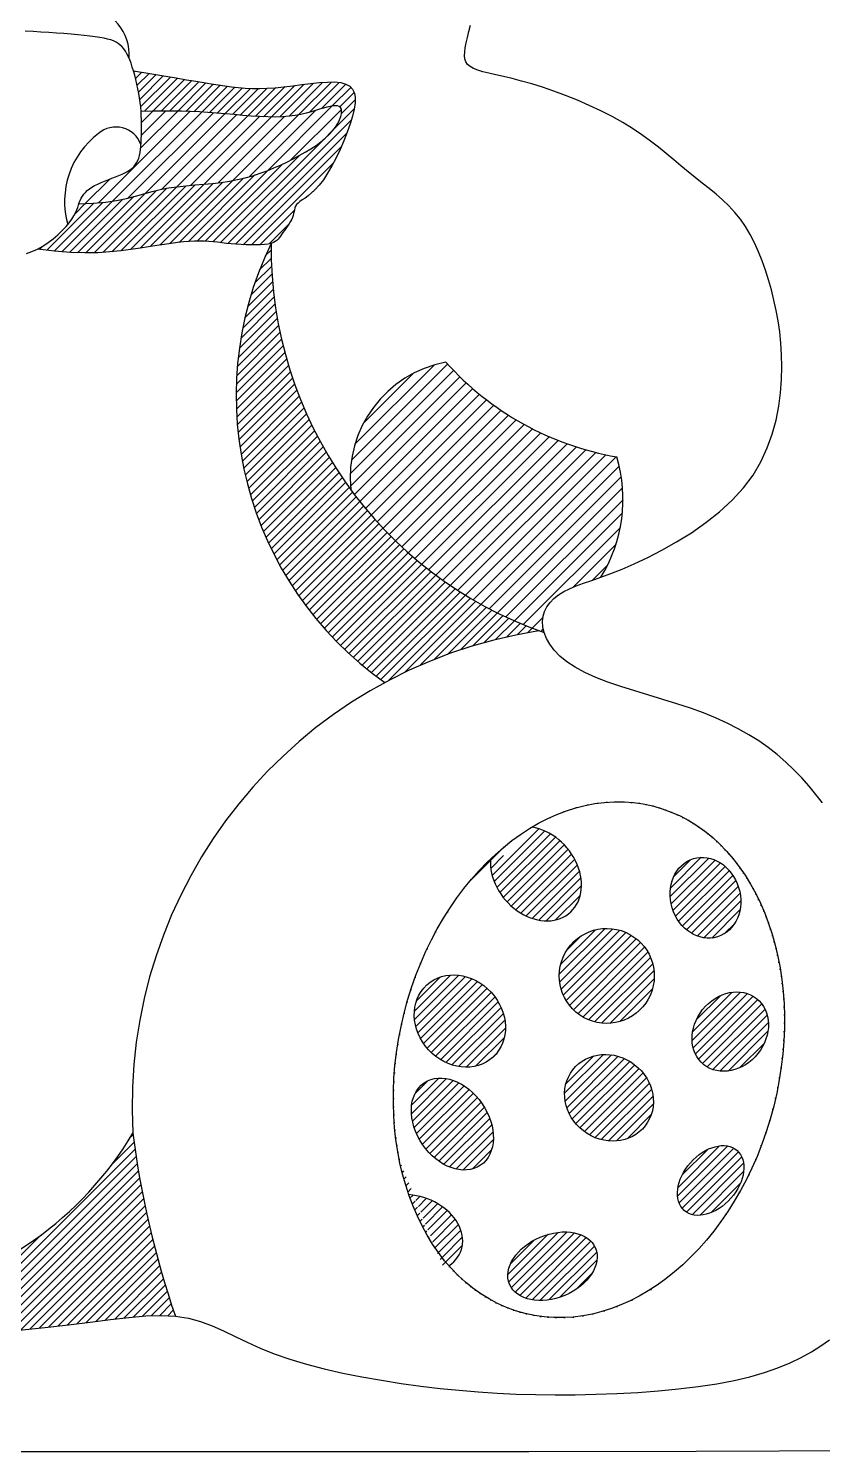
# Model space of a CAD drawing. Header units: inches. Extents: x 4.1 to 46.6, y 13.1 to 37.9.
# Drawn here: x 35.5452 to 35.7014, y 14.5253 to 14.8055 of the extents above; entities that cross this region are included whole.
import ezdxf

# ---------------------------------------------------------------- set-up
doc = ezdxf.new("R2010")
doc.units = ezdxf.units.IN
doc.header["$MEASUREMENT"] = 0
for name, color, linetype in [('02', 2, 'Continuous'), ('4', 4, 'Continuous'), ('8', 8, 'Continuous')]:
    doc.layers.add(name, color=color, linetype=linetype)
pattern_1 = [(44.99999999999999, (40.26395050638124, 21.64946044185948), (-0.001225062498405694, 0.001225062498405694), [])]
pattern_2 = [(44.99999999999999, (40.26395050638124, 21.64946044185948), (-0.0008167083322704626, 0.0008167083322704626), [])]

msp = doc.modelspace()

# ---------------------------------------------------------------- hatches: boundary and pattern name
at = {"layer": '8'}
h = msp.add_hatch(dxfattribs=at)
h.set_pattern_fill('ANSI31', color=256, scale=0.009240000000000002, style=0)
h.set_pattern_definition(pattern_2)
h.paths.add_polyline_path([(35.57529481655686, 14.78920583375023), (35.57706208659104, 14.78914824341067), (35.57878310342088, 14.78906743861902), (35.58048076105072, 14.78896443568104), (35.58217795325211, 14.78884025088795), (35.58389104871779, 14.78869764504364), (35.58561031186721, 14.78854635681367), (35.58731948204107, 14.78839786934717), (35.5890022983472, 14.78826366580782), (35.59064249989345, 14.78815522934477), (35.59222382578767, 14.7880840431217), (35.59373001513771, 14.78806159028776), (35.59514480705141, 14.78809935399207), (35.59645577186487, 14.7882046629284), (35.59766580715544, 14.7883682278671), (35.59878164126306, 14.78857660512316), (35.59981000299334, 14.788816350997), (35.60075762091904, 14.78907402178905), (35.60163122361294, 14.78933617381429), (35.60243754011347, 14.78958936337316), (35.60318329852774, 14.78982014679517), (35.6038731719996, 14.79001582721415), (35.60450360916323, 14.79016669534488), (35.60506900252543, 14.79026378870643), (35.6058241263195, 14.79031622631468), (35.60649335353403, 14.79008162129779), (35.6068032979197, 14.78947348452224), (35.60674051210984, 14.78871701776101), (35.60659790240928, 14.78813753875605), (35.60635324117496, 14.78749588270606), (35.60600540756016, 14.78680717373667), (35.60555327978685, 14.78608653600262), (35.60499573654263, 14.78534909367321), (35.60433165628231, 14.78460997087408), (35.60356178662508, 14.7838818644423), (35.60269435161493, 14.78316776185696), (35.60173944422743, 14.7824682232795), (35.60070715720533, 14.78178380885678), (35.59960758398987, 14.78111507873567), (35.5984508168581, 14.7804625930776), (35.59724694948412, 14.77982691202945), (35.59600607461064, 14.77920859576719), (35.59473585515983, 14.77860913801581), (35.59343423546991, 14.77803376688556), (35.5920967295929, 14.77748864403569), (35.59071885204642, 14.77697993118366), (35.58929611664965, 14.77651379001785), (35.5878240376874, 14.7760963822266), (35.58629812967732, 14.77573386948373), (35.58471390690423, 14.77543241347761), (35.58307015399217, 14.77519392807611), (35.58137873994886, 14.77500333580705), (35.57965480388842, 14.77484131137775), (35.57791348562344, 14.77468852949554), (35.57616992450087, 14.77452566483865), (35.57443925986766, 14.77433339212897), (35.5727366315364, 14.77409238605927), (35.57107717862121, 14.77378332133688), (35.56946415073938, 14.77339556854443), (35.56785323905527, 14.7729532819258), (35.5661882443051, 14.77248931157104), (35.56441296722508, 14.77203650759933), (35.5624712090171, 14.77162772012983), (35.56030677065021, 14.77129579928172), (35.55786345286063, 14.77107359514506), (35.55508505685023, 14.77099395786812), (35.55500891121804, 14.77076702578509), (35.55484827507055, 14.77028537399477), (35.55465843264713, 14.76977037707278), (35.55441852185643, 14.76921647746807), (35.55410768083996, 14.7686181176878), (35.55370504797204, 14.76796974018092), (35.55318976139418, 14.76726578744004), (35.55254744963489, 14.76650579633591), (35.55178970277078, 14.76570968131003), (35.55093460079982, 14.76490245124026), (35.55000022371999, 14.76410911496081), (35.54900465222775, 14.76335468133496), (35.54796596632107, 14.76266415921149), (35.54690224646359, 14.76206255743913), (35.55030142834178, 14.76163872781493), (35.55340135485633, 14.7613986633269), (35.55622683364666, 14.76131419132165), (35.55880267235219, 14.761357139073), (35.56115367861233, 14.76149933392756), (35.56330466029934, 14.76171260318828), (35.56528042505263, 14.76196877418719), (35.56710578051164, 14.76223967421268), (35.56880270845025, 14.76250117253679), (35.57038188485197, 14.76274530614777), (35.57185115983478, 14.76296815394474), (35.57321838374949, 14.7631657948414), (35.57449140648126, 14.76333430776598), (35.57567807838089, 14.76346977163215), (35.57678624933354, 14.7635682653536), (35.57782376945718, 14.76362586784402), (35.57879951704993, 14.76364052520242), (35.57972648173339, 14.76361765225468), (35.58061868177495, 14.76356453098291), (35.58149013544201, 14.76348844341286), (35.58235486007064, 14.76339667154119), (35.58322687439389, 14.76329649735002), (35.58412019598066, 14.76319520285054), (35.58504884309835, 14.76310007003943), (35.58602075923002, 14.7630176340654), (35.58701958988561, 14.76295144253985), (35.58802290625638, 14.76290429625536), (35.5890082795336, 14.7628789959754), (35.58995328090853, 14.76287834246344), (35.59083548157244, 14.76290513648295), (35.59163245294943, 14.76296217882649), (35.59232176576509, 14.76305227024298), (35.59288818730741, 14.76317755799849), (35.59334526808701, 14.76333757529668), (35.59371375517688, 14.76353120181469), (35.59401439518436, 14.76375731724423), (35.59426793448395, 14.764014801277), (35.59449511968299, 14.76430253360471), (35.59471669785447, 14.7646193939045), (35.59505238353043, 14.76510844626049), (35.59551189273364, 14.76572831144316), (35.59581552275225, 14.76613806382105), (35.59611971342704, 14.76655957942879), (35.59641268981389, 14.76698781687177), (35.59668267673581, 14.76741773478446), (35.596917898783, 14.76784429180137), (35.59710658124416, 14.76826244652787), (35.59724218227669, 14.7686679978406), (35.59733909360833, 14.7690601054683), (35.59741694053403, 14.76943876942554), (35.59754538900918, 14.77003707804127), (35.59780991162873, 14.77068370808141), (35.59820709067165, 14.77113043376179), (35.59857791421703, 14.77143347687255), (35.59903845299735, 14.77175332454957), (35.59957973534941, 14.77212022510233), (35.60019279007568, 14.77256442685487), (35.60086864551297, 14.77311617810213), (35.60159833023093, 14.77380572715359), (35.60237287233352, 14.77466332231873), (35.60318330062321, 14.7757192118925), (35.60401877450525, 14.77699057394515), (35.60486097672722, 14.7784423054882), (35.60568972180366, 14.78002623330852), (35.6064848237834, 14.78169418417841), (35.60722609624966, 14.78339798488472), (35.60789335394978, 14.78508946219975), (35.60846641023412, 14.78672044289582), (35.60892507961719, 14.78824275377432), (35.60925029746025, 14.78961625045216), (35.60942748507253, 14.79083290408474), (35.60944318507566, 14.79189271468661), (35.60928394009127, 14.79279568224323), (35.60893629320665, 14.79354180678368), (35.60838678657777, 14.79413108830798), (35.60762196352474, 14.79456352683068), (35.60662836620352, 14.79483912236632), (35.6054020700208, 14.79496263621425), (35.60397727849661, 14.79495787490035), (35.60239772840171, 14.79485340626437), (35.60070715534269, 14.79467779813152), (35.5989492960903, 14.79445961834157), (35.59716788625113, 14.79422743471972), (35.59540666259593, 14.79400981510574), (35.59370936119697, 14.79383532732485), (35.59210957835197, 14.79372661091205), (35.59060035195901, 14.7936825922416), (35.58916458014167, 14.79369626939755), (35.58778516055784, 14.79376064046395), (35.58644499133109, 14.79386870352485), (35.58512697058498, 14.79401345663522), (35.58381399644307, 14.79418789790819), (35.58248896656326, 14.79438502539873), (35.58112780811965, 14.79460016759279), (35.57967856518692, 14.79483797446759), (35.57808231019183, 14.79510542643132), (35.57628011602677, 14.79540950384856), (35.57421305581695, 14.79575718712752), (35.57182220222197, 14.79615545661821), (35.5690486281342, 14.7966112927434), (35.56583340621322, 14.79713167585308), (35.56606659448474, 14.79630383664793), (35.56628865671112, 14.79543987352102), (35.56649681103184, 14.79454951217216), (35.56668827581919, 14.79364247824291), (35.5668602696783, 14.7927284974185), (35.56701001074865, 14.79181729535506), (35.56713471786819, 14.79091859770873), (35.56723253654084, 14.7900403934373), (35.56730532102986, 14.78918372457432), (35.56948654508918, 14.78922915505703), (35.57152993969387, 14.78924730587918), (35.57345839884832, 14.78923919334651)])
h = msp.add_hatch(dxfattribs=at)
h.set_pattern_fill('ANSI31', color=256, scale=0.01386, style=0)
h.set_pattern_definition(pattern_1)
h.paths.add_polyline_path([(35.57616992450087, 14.77452566483865), (35.57791348562344, 14.77468852949554), (35.57965480388842, 14.77484131137775), (35.58137873994886, 14.77500333580705), (35.58307015399217, 14.77519392807611), (35.58471390690423, 14.77543241347761), (35.58629812967732, 14.77573386948373), (35.5878240376874, 14.7760963822266), (35.58929611664965, 14.77651379001785), (35.59071885204642, 14.77697993118366), (35.5920967295929, 14.77748864403569), (35.59343423546991, 14.77803376688556), (35.59473585515983, 14.77860913801581), (35.59600607461064, 14.77920859576719), (35.59724694948412, 14.77982691202945), (35.5984508168581, 14.7804625930776), (35.59960758398987, 14.78111507873567), (35.60070715720533, 14.78178380885678), (35.60173944422743, 14.7824682232795), (35.60269435161493, 14.78316776185696), (35.60356178662508, 14.7838818644423), (35.60433165628231, 14.78460997087408), (35.60499573654263, 14.78534909367321), (35.60555327978685, 14.78608653600262), (35.60600540756016, 14.78680717373667), (35.60635324117496, 14.78749588270606), (35.60659790240928, 14.78813753875605), (35.60674051210984, 14.78871701776101), (35.60678219228751, 14.78921919553708), (35.60672406402185, 14.78962894795862), (35.60656799671008, 14.78993516530776), (35.60631884952775, 14.79014279559945), (35.60598222996808, 14.79026080128554), (35.60556374529145, 14.79029814483241), (35.60506900252543, 14.79026378870643), (35.60450360916323, 14.79016669534488), (35.6038731719996, 14.79001582721415), (35.60318329852774, 14.78982014679517), (35.60243754011347, 14.78958936337316), (35.60163122361294, 14.78933617381429), (35.60075762091904, 14.78907402178905), (35.59981000299334, 14.788816350997), (35.59878164126306, 14.78857660512316), (35.59766580715544, 14.7883682278671), (35.59645577186487, 14.7882046629284), (35.59514480705141, 14.78809935399207), (35.59373001513771, 14.78806159028776), (35.59222382578767, 14.7880840431217), (35.59064249989345, 14.78815522934477), (35.5890022983472, 14.78826366580782), (35.58731948204107, 14.78839786934717), (35.58561031186721, 14.78854635681367), (35.58389104871779, 14.78869764504364), (35.58217795325211, 14.78884025088795), (35.58048076105072, 14.78896443568104), (35.57878310342088, 14.78906743861902), (35.57706208659104, 14.78914824341067), (35.57529481655686, 14.78920583375023), (35.57345839884832, 14.78923919334651), (35.57152993969387, 14.78924730587918), (35.56948654508918, 14.78922915505703), (35.56730532102986, 14.78918372457432), (35.56737914487488, 14.7879626300319), (35.56740768595367, 14.78638136030807), (35.5673862841609, 14.78485708314568), (35.56733135079733, 14.7833101092738), (35.56723443923286, 14.78197789298887), (35.56705647233642, 14.7807554334477), (35.56676499048947, 14.77968866652103), (35.56622636683053, 14.77860542880538), (35.56534819250695, 14.77778534476696), (35.56444457119099, 14.77721828905218), (35.56334049922182, 14.77670018688244), (35.56227160074516, 14.77627452895561), (35.56156844218961, 14.77600336817435), (35.56085207096069, 14.7757280392589), (35.56013848135947, 14.77544715280695), (35.55944366768702, 14.7751593194744), (35.55878362331308, 14.77486314985893), (35.55817434277154, 14.77455725460189), (35.55762845898747, 14.77424036011965), (35.55714516054607, 14.77391165592875), (35.55672027512222, 14.77357044733529), (35.55634963039077, 14.77321603964541), (35.55602905379376, 14.77284773816521), (35.55575437347173, 14.77246484820083), (35.55552141640104, 14.77206667504382), (35.55532601072221, 14.77165252401486), (35.55516120248242, 14.77122088995114), (35.55508505685023, 14.77099395786812), (35.55786345286063, 14.77107359514506), (35.56030677065021, 14.77129579928172), (35.5624712090171, 14.77162772012983), (35.56441296722508, 14.77203650759933), (35.5661882443051, 14.77248931157104), (35.56785323905527, 14.7729532819258), (35.56946415073938, 14.77339556854443), (35.57107717862121, 14.77378332133688), (35.5727366315364, 14.77409238605927), (35.57443925986766, 14.77433339212897)])
h = msp.add_hatch(dxfattribs=at)
h.set_pattern_fill('ANSI31', color=256, scale=0.009240000000000002, style=0)
h.set_pattern_definition(pattern_2)
h.paths.add_polyline_path([(35.59288818730741, 14.76317755799849, 0.3670623745143413), (35.61530721436023, 14.67671788411556, -0.08522559637105029), (35.64565842730693, 14.68690697003789, -0.3174962543056722)])
h = msp.add_hatch(dxfattribs=at)
h.set_pattern_fill('ANSI31', color=256, scale=0.01386, style=0)
h.set_pattern_definition(pattern_1)
h.paths.add_polyline_path([(35.62727938631318, 14.73981738643946, 0.3892084000404247), (35.60857137773885, 14.71469706061638, 0.1504657674732026), (35.64661248625956, 14.68656478026699), (35.64636397843017, 14.68767672383277), (35.64630564550637, 14.68874492244962), (35.64642847670942, 14.68976384876172), (35.64672393576942, 14.69072971257723), (35.64718348595082, 14.69163872373341), (35.64779859075091, 14.69248709200932), (35.64856071366697, 14.69327102724222), (35.64946131796344, 14.69398673925483), (35.65049186737045, 14.6946304378553), (35.65164768362186, 14.6952049085858), (35.65293952139794, 14.69573923992451), (35.65438199431404, 14.69626909609818), (35.65598971528701, 14.6968301412899), (35.6577772979322, 14.69745803974095, 0.2149602862368896), (35.66093237760245, 14.72114019025051, -0.1685301308767749)])
h = msp.add_hatch(dxfattribs=at)
h.set_pattern_fill('ANSI31', color=256, scale=0.009240000000000002, style=0)
h.set_pattern_definition(pattern_2)
edge = h.paths.add_edge_path()
edge.add_ellipse((35.64501543265536, 14.63909313547359), major_axis=(-0.006669257158405879, 0.007698901564000263), ratio=0.7796104315187762, start_angle=37.84698571435041, end_angle=316.92947253674896, ccw=False)
edge.add_ellipse((35.65543493457838, 14.60246541725522), major_axis=(0.01256526729941838, 0.04995917822238735), ratio=0.7278456285898339, start_angle=49.29072239675089, end_angle=395.9762842451458)
edge = h.paths.add_edge_path(flags=16)
edge.add_ellipse((35.62070969484515, 14.56817440176841), major_axis=(-0.009633370725078902, 0.003109172496787565), ratio=0.7397562609506126, start_angle=149.9457723840577, end_angle=287.66292765450254, ccw=False)
edge.add_ellipse((35.65543493457838, 14.60246541725522), major_axis=(0.01256526729941838, 0.04995917822238735), ratio=0.7278456285898339, start_angle=153.3530993953334, end_angle=491.9000478739989)
h = msp.add_hatch(dxfattribs=at)
h.set_pattern_fill('ANSI31', color=256, scale=0.009240000000000002, style=0)
h.set_pattern_definition(pattern_2)
edge = h.paths.add_edge_path()
edge.add_ellipse((35.6589467662084, 14.61895754577293), major_axis=(0.008587237355702791, -0.003705140324951518), ratio=0.9999999999999997, start_angle=0, end_angle=360)
edge = h.paths.add_edge_path()
edge.add_ellipse((35.67836171171396, 14.63435535075135), major_axis=(-0.002371290853338904, 0.007698901564000255), ratio=0.8493932369740922, start_angle=0, end_angle=360)
edge = h.paths.add_edge_path()
edge.add_ellipse((35.65939138496063, 14.59497250528242), major_axis=(0.007126963076517194, -0.005512776368656114), ratio=0.914057816452654, start_angle=0, end_angle=360)
edge = h.paths.add_edge_path()
edge.add_ellipse((35.67939915314085, 14.57868636452352), major_axis=(-0.005187200375069164, -0.005922233679490271), ratio=0.6721053524992592, start_angle=0, end_angle=360)
edge = h.paths.add_edge_path()
edge.add_ellipse((35.68325250075898, 14.6080014160589), major_axis=(-0.005187197108288229, -0.006514454458212852), ratio=0.8350446762800637, start_angle=0, end_angle=360)
edge = h.paths.add_edge_path()
edge.add_ellipse((35.62856459726348, 14.58979054989053), major_axis=(-0.005532043273432962, 0.008116972459866959), ratio=0.7243722249526829, start_angle=0, end_angle=360)
edge = h.paths.add_edge_path()
edge.add_ellipse((35.63004665744259, 14.6100741971068), major_axis=(-0.006521049846681781, 0.007106678935830125), ratio=0.8674575561791941, start_angle=0, end_angle=360)
edge = h.paths.add_edge_path()
edge.add_ellipse((35.64827595759883, 14.56180800112364), major_axis=(-0.008447722031628916, -0.00355333946791506), ratio=0.6791325281693685, start_angle=0, end_angle=360)
h = msp.add_hatch(dxfattribs=at)
h.set_pattern_fill('ANSI31', color=256, scale=0.009240000000000002, style=0)
h.set_pattern_definition(pattern_2)
h.paths.add_polyline_path([(35.55732660965762, 14.55080259060654), (35.56127680504463, 14.55130867060965), (35.56490343522049, 14.55172659473195), (35.56822856088868, 14.55200738745501), (35.57127424368403, 14.5521020733186), (35.57406254477567, 14.55196167680427, -0.05172681511464965), (35.565711383631, 14.58802834884139, -0.4468278364641999), (35.46511993200286, 14.56816573041309, -0.04536575451329625), (35.46279073987856, 14.5500716310244), (35.46495233678027, 14.5498459357232), (35.46714334880701, 14.54957126493267), (35.46936132471777, 14.54927455517921), (35.47160381327151, 14.54898274297469), (35.47386836299441, 14.54872276481641), (35.47616437046557, 14.54851584343581), (35.47854862307898, 14.54836034629719), (35.48108975604876, 14.54824892708442), (35.48385640458903, 14.54817423948137), (35.48691720344826, 14.54812893717193), (35.49034078784055, 14.54810567382541), (35.49419579298004, 14.54809710311114), (35.498550853848, 14.54809587872754), (35.50344273929252, 14.54809812343322), (35.50878075316317, 14.54811383640211), (35.51444233224495, 14.54815648588286), (35.52030491425424, 14.54823954015322), (35.52624593644171, 14.5483764674473), (35.53214283629089, 14.54858073604285), (35.5378730505868, 14.54886581418853), (35.54331401704579, 14.54924517014755), (35.54836727671093, 14.54972186488616), (35.55303078719183, 14.55025733019741)])

# ---------------------------------------------------------------- linework, layer by layer
at = {"layer": '02'}
for points in [[(35.54477005420952, 14.76121978239556), (35.54583157242044, 14.76157488488119), (35.54690224646359, 14.76206255743913), (35.54796596632107, 14.76266415921149), (35.54900465222775, 14.76335468133496), (35.55000022371999, 14.76410911496081), (35.55093460079982, 14.76490245124026), (35.55178970277078, 14.76570968131003), (35.55254744963489, 14.76650579633591), (35.55318976139418, 14.76726578744004), (35.55370504797204, 14.76796974018092), (35.55410768083996, 14.7686181176878), (35.55441852185643, 14.76921647746807), (35.55465843264713, 14.76977037707278), (35.55484827507055, 14.77028537399477), (35.55500891121804, 14.77076702578509), (35.55516120248242, 14.77122088995114), (35.55532601072221, 14.77165252401486), (35.55552141640104, 14.77206667504382), (35.55575437347173, 14.77246484820083), (35.55602905379376, 14.77284773816521), (35.55634963039077, 14.77321603964541), (35.55672027512222, 14.77357044733529), (35.55714516054607, 14.77391165592875), (35.55762845898747, 14.77424036011965), (35.55817434277154, 14.77455725460189), (35.55878362331308, 14.77486314985893), (35.55944366768702, 14.7751593194744), (35.56013848135947, 14.77544715280695), (35.56085207096069, 14.7757280392589), (35.56156844218961, 14.77600336817435), (35.56227160074516, 14.77627452895561), (35.56294555302478, 14.77654291094681), (35.56357430449455, 14.77680990352113), (35.56414499079577, 14.77707770654982), (35.56465726407944, 14.77735176175068), (35.56511390597328, 14.77763832136865), (35.56551769787214, 14.77794363759043), (35.56587142140373, 14.77827396266096), (35.56617785819574, 14.77863554879608), (35.56643978987589, 14.77903464819704), (35.56665999760619, 14.77947751309424), (35.56684149537935, 14.77996865897606), (35.56698822315551, 14.78050565445031), (35.56710435372545, 14.78108433133915), (35.5671940591815, 14.78170052150839), (35.56726151208161, 14.78235005682385), (35.56731088475092, 14.78302876915135), (35.5673463497474, 14.7837324903276), (35.5673720789305, 14.78445705221842), (35.56739108629293, 14.78519909715854), (35.56740174877226, 14.78595850935838), (35.56740128520644, 14.78673598349727), (35.56738691373496, 14.78753221429819), (35.56735585273012, 14.78834789642591), (35.56730532102986, 14.78918372457432), (35.56723253654084, 14.7900403934373), (35.56713471786819, 14.79091859770873), (35.56701001074865, 14.79181729535506), (35.5668602696783, 14.7927284974185), (35.56668827581919, 14.79364247824291), (35.56649681103184, 14.79454951217216), (35.56628865671112, 14.79543987352102), (35.56606659448474, 14.79630383664793), (35.56583340621322, 14.79713167585308), (35.56559187305859, 14.79791366549492), (35.56534384951695, 14.79864181661563), (35.56508748132504, 14.79931508719622), (35.56481998662233, 14.79993417193058), (35.56453858424678, 14.80049976551257), (35.56424049233786, 14.80101256263609), (35.56392292926787, 14.80147325799502), (35.56358311364195, 14.80188254628323), (35.5632182638324, 14.80224112219461), (35.56282409156441, 14.80255060668154), (35.56239028197481, 14.80281632568679), (35.56190501308768, 14.8030445314262), (35.56135646339274, 14.80324147611558), (35.56073281137972, 14.8034134119271), (35.56002223507269, 14.8035665911057), (35.55921291272855, 14.80370726582354), (35.55829302306987, 14.803841688311), (35.55725480049617, 14.80397483715663), (35.55610670584022, 14.80410659659995), (35.55486125607743, 14.80423557726775), (35.55353096841603, 14.80436038978681), (35.55212835959858, 14.80447964476938), (35.550665947299, 14.80459195287134), (35.549156248027, 14.80469592469038), (35.54761177899084, 14.80479017086785), (35.54604586881354, 14.80487283891583), (35.54447509084596, 14.80494022380029)], [(35.70141134543113, 14.653058500252), (35.70012596474729, 14.65469791020317), (35.69876185820206, 14.65633447751046), (35.69731807724341, 14.65795209391675), (35.69579367355212, 14.65953465116494), (35.69418769834331, 14.6610660409979), (35.69249920329779, 14.66253015517308), (35.69072629154428, 14.66391435974677), (35.68886327177054, 14.66521991813082), (35.68690350481077, 14.66645156803591), (35.68484035056784, 14.66761404720186), (35.6826671703416, 14.66871209335389), (35.68037732380211, 14.66975044420272), (35.67796417201637, 14.67073383747359), (35.67542107512011, 14.67166701089176), (35.67275119472063, 14.67255628142906), (35.669996897846, 14.67341428301464), (35.66721035159892, 14.6742552288097), (35.66444372424624, 14.67509333197544), (35.66174918289065, 14.67594280568759), (35.65917889579899, 14.6768178630928), (35.65678503030679, 14.67773271738136), (35.65461975444808, 14.67870158169993), (35.65272464385956, 14.67973393149899), (35.65109890854686, 14.68082029132805), (35.6497311661183, 14.68194644804047), (35.6486100348807, 14.68309818844594), (35.64772413244239, 14.68426129939784), (35.64706207687735, 14.6854215677204), (35.64661248625956, 14.68656478026699), (35.64636397843017, 14.68767672383277), (35.64630564550637, 14.68874492244962), (35.64642847670942, 14.68976384876172), (35.64672393576942, 14.69072971257723), (35.64718348595082, 14.69163872373341), (35.64779859075091, 14.69248709200932), (35.64856071366697, 14.69327102724222), (35.64946131796344, 14.69398673925483), (35.65049186737045, 14.6946304378553), (35.65164768362186, 14.6952049085858), (35.65293952139794, 14.69573923992451), (35.65438199431404, 14.69626909609818), (35.65598971528701, 14.6968301412899), (35.6577772979322, 14.69745803974095), (35.65975935493364, 14.69818845564899), (35.66195050013951, 14.69905705321165), (35.66436534646667, 14.70009949665567), (35.66700363151497, 14.70134374995999), (35.669805590685, 14.70278697619964), (35.67269658336184, 14.70441863821637), (35.67560196939624, 14.70622819888107), (35.67844710817329, 14.70820512102094), (35.68115735954373, 14.71033886750687), (35.68365808312549, 14.71261890116606), (35.68587463830366, 14.71503468486938), (35.68774978599279, 14.71757254579737), (35.68929589136272, 14.72020626855832), (35.69054272111273, 14.72290650211383), (35.69152004147648, 14.72564389541097), (35.69225761892042, 14.72838909738224), (35.69278521991103, 14.73111275700379), (35.6931326111476, 14.73378552320813), (35.69332955863095, 14.73637804497142), (35.6934024679172, 14.73886746132215), (35.69336429952412, 14.74125687178915), (35.6932246525935, 14.74355586593905), (35.69299312649994, 14.74577403341121), (35.69267932038522, 14.74792096381592), (35.69229283385678, 14.75000624671978), (35.69184326582356, 14.75203947174763), (35.69134021612584, 14.75403022852428), (35.69079076933443, 14.75598491009899), (35.69019195476315, 14.75789712340796), (35.68953828692204, 14.75975727882636), (35.68882428032114, 14.76155578678757), (35.68804444993614, 14.76328305765222), (35.68719331050991, 14.76492950183914), (35.68626537655248, 14.7664855297235), (35.6852551625739, 14.76794155170959), (35.68415992629483, 14.76929277298499), (35.68298789571739, 14.77055357797238), (35.68175004112302, 14.77174314589232), (35.68045733325883, 14.77288065595079), (35.67912074310473, 14.77398528736834), (35.67775124094217, 14.77507621935095), (35.67635979751824, 14.77617263111918), (35.67495738334722, 14.77729370189357), (35.67354994096561, 14.7784538160677), (35.67212330006762, 14.77964817885826), (35.67065826190404, 14.78086720065497), (35.66913562772564, 14.78210129181847), (35.66753619901604, 14.78334086276758), (35.66584077725886, 14.78457632389203), (35.66403016370489, 14.785798085567), (35.66208515960491, 14.78699655818221), (35.65999593717746, 14.78816215215651), (35.65779015158071, 14.78928527783595), (35.65550482894062, 14.79035634566847), (35.65317699491746, 14.79136576600016), (35.65084367540433, 14.79230394926438), (35.64854189676001, 14.79316130582177), (35.64630868441193, 14.79392824610571), (35.64418106471888, 14.79459518047682), (35.64219080649085, 14.7951573141518), (35.64034865206807, 14.79562903152422), (35.63866008670769, 14.79602951182918), (35.63713059566683, 14.79637793427267), (35.63576566420264, 14.79669347807524), (35.6345707780379, 14.79699532244289), (35.63355142196409, 14.79730264661069), (35.632713081704, 14.7976346297701), (35.63205758544385, 14.79800885287571), (35.63157213448315, 14.79843650378919), (35.63124027235202, 14.79892717213537), (35.63104554327904, 14.7994904474954), (35.63097149149283, 14.80013591947958), (35.63100166075631, 14.8008731776836), (35.63111959529809, 14.8017118117032), (35.6313088388811, 14.8026614111632), (35.63155362142018, 14.80372699915191), (35.63184091510951, 14.80489533291714), (35.63215837829514, 14.80614860317022)], [(35.56583340621322, 14.79713167585308), (35.5690486281342, 14.7966112927434), (35.57182220222197, 14.79615545661821), (35.57421305581695, 14.79575718712752), (35.57628011602677, 14.79540950384856), (35.57808231019183, 14.79510542643132), (35.57967856518692, 14.79483797446759), (35.58112780811965, 14.79460016759279), (35.58248896656326, 14.79438502539873), (35.58381399644307, 14.79418789790819), (35.58512697058498, 14.79401345663522), (35.58644499133109, 14.79386870352485), (35.58778516055784, 14.79376064046395), (35.58916458014167, 14.79369626939755), (35.59060035195901, 14.7936825922416), (35.59210957835197, 14.79372661091205), (35.59370936119697, 14.79383532732485), (35.59540666259593, 14.79400981510574), (35.59716788625113, 14.79422743471972), (35.5989492960903, 14.79445961834157), (35.60070715534269, 14.79467779813152), (35.60239772840171, 14.79485340626437), (35.60397727849661, 14.79495787490035), (35.6054020700208, 14.79496263621425), (35.60662836620352, 14.79483912236632), (35.60762196352474, 14.79456352683068), (35.60838678657777, 14.79413108830798), (35.60893629320665, 14.79354180678368), (35.60928394009127, 14.79279568224323), (35.60944318507566, 14.79189271468661), (35.60942748507253, 14.79083290408474), (35.60925029746025, 14.78961625045216), (35.60892507961719, 14.78824275377432), (35.60846641023412, 14.78672044289582), (35.60789335394978, 14.78508946219975), (35.60722609624966, 14.78339798488472), (35.6064848237834, 14.78169418417841), (35.60568972180366, 14.78002623330852), (35.60486097672722, 14.7784423054882), (35.60401877450525, 14.77699057394515), (35.60318330062321, 14.7757192118925), (35.60237287233352, 14.77466332231873), (35.60159833023093, 14.77380572715359), (35.60086864551297, 14.77311617810213), (35.60019279007568, 14.77256442685487), (35.59957973534941, 14.77212022510233), (35.59903845299735, 14.77175332454957), (35.59857791421703, 14.77143347687255), (35.59820709067165, 14.77113043376179), (35.59793018798112, 14.77081898831696), (35.59773234666093, 14.77049409915802), (35.5975939418818, 14.7701557662704), (35.59749534811593, 14.76980398969775), (35.59741694053403, 14.76943876942554), (35.59733909360833, 14.7690601054683), (35.59724218227669, 14.7686679978406), (35.59710658124416, 14.76826244652787), (35.596917898783, 14.76784429180137), (35.59668267673581, 14.76741773478446), (35.59641268981389, 14.76698781687177), (35.59611971342704, 14.76655957942879), (35.59581552275225, 14.76613806382105), (35.59551189273364, 14.76572831144316), (35.5952205985482, 14.76533536366063), (35.59495341537288, 14.76496426185352), (35.59471669785447, 14.7646193939045), (35.59449511968299, 14.76430253360471), (35.59426793448395, 14.764014801277), (35.59401439518436, 14.76375731724423), (35.59371375517688, 14.76353120181469), (35.59334526808701, 14.76333757529668), (35.59288818730741, 14.76317755799849), (35.59232176576509, 14.76305227024298), (35.59163245294943, 14.76296217882649), (35.59083548157244, 14.76290513648295), (35.58995328090853, 14.76287834246344), (35.5890082795336, 14.7628789959754), (35.58802290625638, 14.76290429625536), (35.58701958988561, 14.76295144253985), (35.58602075923002, 14.7630176340654), (35.58504884309835, 14.76310007003943), (35.58412019598066, 14.76319520285054), (35.58322687439389, 14.76329649735002), (35.58235486007064, 14.76339667154119), (35.58149013544201, 14.76348844341286), (35.58061868177495, 14.76356453098291), (35.57972648173339, 14.76361765225468), (35.57879951704993, 14.76364052520242), (35.57782376945718, 14.76362586784402), (35.57678624933354, 14.7635682653536), (35.57567807838089, 14.76346977163215), (35.57449140648126, 14.76333430776598), (35.57321838374949, 14.7631657948414), (35.57185115983478, 14.76296815394474), (35.57038188485197, 14.76274530614777), (35.56880270845025, 14.76250117253679), (35.56710578051164, 14.76223967421268), (35.56528042505263, 14.76196877418719), (35.56330466029934, 14.76171260318828), (35.56115367861233, 14.76149933392756), (35.55880267235219, 14.761357139073), (35.55622683364666, 14.76131419132165), (35.55340135485633, 14.7613986633269), (35.55030142834178, 14.76163872781493), (35.54690224646359, 14.76206255743913)], [(35.55508505685023, 14.77099395786812), (35.55786345286063, 14.77107359514506), (35.56030677065021, 14.77129579928172), (35.5624712090171, 14.77162772012983), (35.56441296722508, 14.77203650759933), (35.5661882443051, 14.77248931157104), (35.56785323905527, 14.7729532819258), (35.56946415073938, 14.77339556854443), (35.57107717862121, 14.77378332133688), (35.5727366315364, 14.77409238605927), (35.57443925986766, 14.77433339212897), (35.57616992450087, 14.77452566483865), (35.57791348562344, 14.77468852949554), (35.57965480388842, 14.77484131137775), (35.58137873994886, 14.77500333580705), (35.58307015399217, 14.77519392807611), (35.58471390690423, 14.77543241347761), (35.58629812967732, 14.77573386948373), (35.5878240376874, 14.7760963822266), (35.58929611664965, 14.77651379001785), (35.59071885204642, 14.77697993118366), (35.5920967295929, 14.77748864403569), (35.59343423546991, 14.77803376688556), (35.59473585515983, 14.77860913801581), (35.59600607461064, 14.77920859576719), (35.59724694948412, 14.77982691202945), (35.5984508168581, 14.7804625930776), (35.59960758398987, 14.78111507873567), (35.60070715720533, 14.78178380885678), (35.60173944422743, 14.7824682232795), (35.60269435161493, 14.78316776185696), (35.60356178662508, 14.7838818644423), (35.60433165628231, 14.78460997087408), (35.60499573654263, 14.78534909367321), (35.60555327978685, 14.78608653600262), (35.60600540756016, 14.78680717373667), (35.60635324117496, 14.78749588270606), (35.60659790240928, 14.78813753875605), (35.60674051210984, 14.78871701776101), (35.60678219228751, 14.78921919553708), (35.60672406402185, 14.78962894795862), (35.60656799671008, 14.78993516530776), (35.60631884952775, 14.79014279559945), (35.60598222996808, 14.79026080128554), (35.60556374529145, 14.79029814483241), (35.60506900252543, 14.79026378870643), (35.60450360916323, 14.79016669534488), (35.6038731719996, 14.79001582721415), (35.60318329852774, 14.78982014679517), (35.60243754011347, 14.78958936337316), (35.60163122361294, 14.78933617381429), (35.60075762091904, 14.78907402178905), (35.59981000299334, 14.788816350997), (35.59878164126306, 14.78857660512316), (35.59766580715544, 14.7883682278671), (35.59645577186487, 14.7882046629284), (35.59514480705141, 14.78809935399207), (35.59373001513771, 14.78806159028776), (35.59222382578767, 14.7880840431217), (35.59064249989345, 14.78815522934477), (35.5890022983472, 14.78826366580782), (35.58731948204107, 14.78839786934717), (35.58561031186721, 14.78854635681367), (35.58389104871779, 14.78869764504364), (35.58217795325211, 14.78884025088795), (35.58048076105072, 14.78896443568104), (35.57878310342088, 14.78906743861902), (35.57706208659104, 14.78914824341067), (35.57529481655686, 14.78920583375023), (35.57345839884832, 14.78923919334651), (35.57152993969387, 14.78924730587918), (35.56948654508918, 14.78922915505703), (35.56730532102986, 14.78918372457432)], [(35.54331401704579, 14.54924517014755), (35.54836727671093, 14.54972186488616), (35.55303078719183, 14.55025733019741), (35.55732660965762, 14.55080259060654), (35.56127680504463, 14.55130867060965), (35.56490343522049, 14.55172659473195), (35.56822856088868, 14.55200738745501), (35.57127424368403, 14.5521020733186), (35.57406254477567, 14.55196167680427), (35.57662287928864, 14.55155293540614), (35.57901407724015, 14.55090543849386), (35.58130232237048, 14.55006448839143), (35.58355379865273, 14.5490753874374), (35.58583469006001, 14.54798343797032), (35.58821118033259, 14.54683394231418), (35.59074945344358, 14.54567220282209), (35.59351569336607, 14.54454352180349), (35.59655761780917, 14.54348553467301), (35.5998490815214, 14.5425052091205), (35.60334547368578, 14.54160184588276), (35.60700218301966, 14.54077474571116), (35.6107745982404, 14.54002320935709), (35.614618108531, 14.53934653755735), (35.61848810260884, 14.53874403107787), (35.62233996942408, 14.53821499065547), (35.62614006494871, 14.53775863189825), (35.62989861510462, 14.5373738298413), (35.63363681213698, 14.53705937437647), (35.63737584922231, 14.53681405539558), (35.64113691907144, 14.53663666280503), (35.64494121439523, 14.53652598648208), (35.64880992790452, 14.53648081633313), (35.65276425277582, 14.53649994225001), (35.65681361678756, 14.53658309451297), (35.66092039124808, 14.53673376507234), (35.6650351823005, 14.53695638625235), (35.66910859632074, 14.53725539036262), (35.67309123945191, 14.53763520977103), (35.67693371853559, 14.53810027678722), (35.68058663948207, 14.53865502374996), (35.68400060913294, 14.53930388296888), (35.68713794361568, 14.54004912676922), (35.69000779992669, 14.54088438727652), (35.69263104527957, 14.5418011366028), (35.6950285466551, 14.54279084684552), (35.69722117103404, 14.54384499010215), (35.69922978586285, 14.54495503849924), (35.70107525788947, 14.54611246411972), (35.70277845456033, 14.54730873906104)], [(35.31780890903204, 14.52606297519108), (35.34444467832103, 14.52584607439806), (35.37157345485642, 14.5256723481771), (35.39923332065112, 14.52554179651364), (35.42746132837377, 14.52544825162207), (35.45629453046016, 14.52538554570222), (35.48576997981175, 14.52534751096849), (35.51592472909718, 14.5253279796207), (35.54679583121791, 14.52532078385869), (35.5784203383769, 14.52531975589685), (35.61077457821696, 14.52532283979693), (35.64359197734623, 14.52534442709751), (35.67654523595004, 14.52540302121364), (35.70930705561071, 14.52551712553126), (35.74155013674638, 14.52570524346541), (35.77294718070655, 14.52598587841661), (35.80317088837504, 14.52637753379989), (35.83189396040282, 14.52689871300121), (35.85888790517814, 14.52755455585887), (35.88431945994265, 14.52829674794797), (35.90845416944242, 14.52906361125227)]]:
    msp.add_lwpolyline(points, dxfattribs=at)
for centre, radius, start, end in [((35.89505793565652, 13.95904638410596), 1.285343774213463, 39.63072977053973, 140.3692702294603), ((35.55546358452878, 14.800280966364), 0.009512818389092726, 356.0437352936347, 83.25908296813937), ((35.56236268502428, 14.78083494173646), 0.005261183053317485, 20.63918808420714, 130.4831335056427), ((35.56910031863256, 14.77139401375192), 0.01684614422454623, 127.0641546102759, 195.5221862945062), ((35.65504990487128, 14.73315964748784), 0.06903009564531264, 154.2240906459145, 234.8492359550346), ((35.66015430136352, 14.59342712660603), 0.09459710086830031, 98.8814780248905, 183.2717212697314), ((35.50652132338612, 14.62314115242501), 0.06882130650634448, 233.0169948948194, 329.3226799715902), ((35.74373378666817, 14.61024887436819), 0.1794038118755348, 187.114788395813, 198.9591448538883)]:
    msp.add_arc(centre, radius, start, end, dxfattribs=at)
for centre, major_axis, ratio, start_param, end_param in [((35.64501543265536, 14.63909313547359), (-0.006669257158405878, 0.007698901564000255), 0.7796104315187763, 0.6605545126711652, 5.531462792375453), ((35.62070969484515, 14.56817440176841), (-0.009633370725078909, 0.003109172496787569), 0.7397562609506124, 2.617047427547853, 5.020665223497174)]:
    msp.add_ellipse(centre, major_axis=major_axis, ratio=ratio, start_param=start_param, end_param=end_param, dxfattribs=at)
for centre, major_axis, ratio in [((35.67836171171396, 14.63435535075135), (-0.002371290853338904, 0.007698901564000255), 0.8493932369740922), ((35.6589467662084, 14.61895754577293), (0.008587237355702795, -0.003705140324951519), 0.9999999999999998), ((35.63004665744259, 14.6100741971068), (-0.006521049846681781, 0.007106678935830125), 0.8674575561791941), ((35.68325250075898, 14.6080014160589), (-0.005187197108288229, -0.006514454458212852), 0.8350446762800637), ((35.65939138496063, 14.59497250528242), (0.007126963076517195, -0.005512776368656115), 0.9140578164526544), ((35.62856459726348, 14.58979054989053), (-0.005532043273432963, 0.00811697245986696), 0.7243722249526829), ((35.67939915314085, 14.57868636452352), (-0.005187200375069169, -0.00592223367949028), 0.6721053524992594), ((35.64827595759883, 14.56180800112364), (-0.008447722031628916, -0.00355333946791506), 0.6791325281693685)]:
    msp.add_ellipse(centre, major_axis=major_axis, ratio=ratio, dxfattribs=at)
at = {"layer": '4'}
for centre, radius, start, end in [((35.67327569021612, 14.76240553593837), 0.0803912101790966, 179.4497621665664, 250.6299432395915), ((35.63161664564862, 14.7170608480856), 0.02316617912394093, 100.7908103347307, 185.8564325222516), ((35.67102498367197, 14.77898222994284), 0.05871594545959716, 221.8376564981646, 260.1023513045072), ((35.63308504635236, 14.71279893597697), 0.02906975026559399, 328.1479847795779, 16.67480579783112)]:
    msp.add_arc(centre, radius, start, end, dxfattribs=at)
msp.add_ellipse((35.65543493457838, 14.60246541725522), major_axis=(0.01256526729941837, 0.04995917822238734), ratio=0.7278456285898346, dxfattribs=at)

doc.saveas('drawing.dxf')
